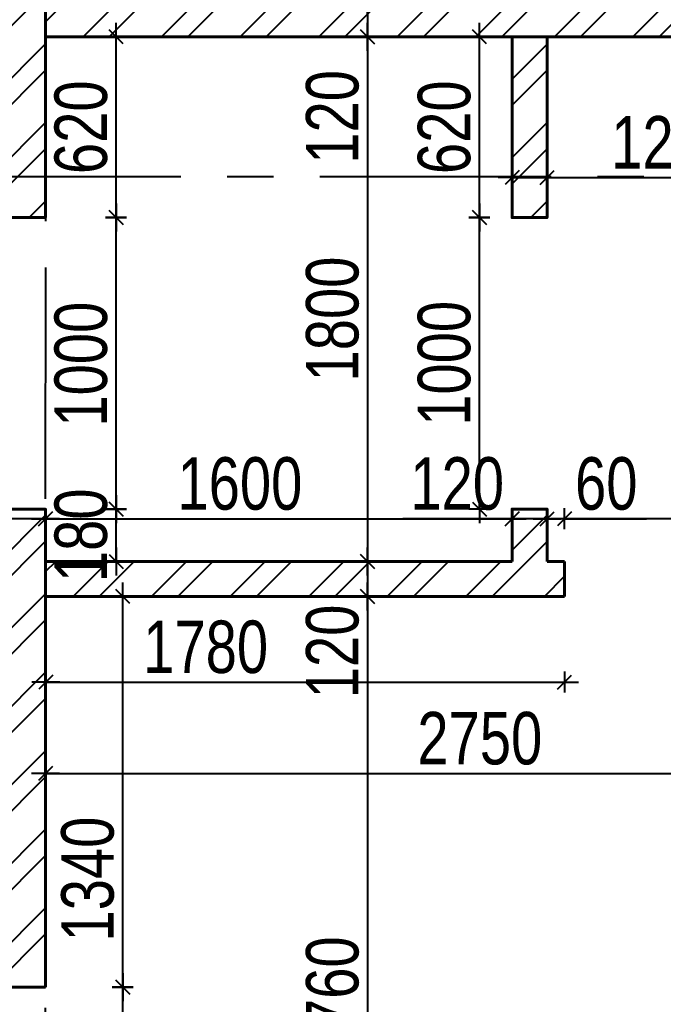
# Model space of a CAD drawing. Extents: x -12289450 to -10763036, y -7834513 to -6150123.
# Drawn here: x -11104015 to -11101807, y -7680473 to -7677095 of the extents above; entities that cross this region are included whole.
import ezdxf

# ---------------------------------------------------------------- set-up
doc = ezdxf.new("R2010")
doc.units = 0
doc.header["$LTSCALE"] = 25
doc.header["$PDMODE"] = 35
doc.linetypes.add('CENTER', pattern=[50.8, 31.75, -6.35, 6.35, -6.35])
doc.layers.get('DefPoints').update_dxf_attribs({"color": 10, "lineweight": 30})
for name, color, linetype in [('005-РАЗМЕРЫ', 252, 'Continuous'), ('008-ШТРИХОВКА', 252, 'Continuous'), ('014-ОСИ', 251, 'CENTER')]:
    doc.layers.add(name, color=color, linetype=linetype)
doc.layers.add('СТЕНЫ', color=5, linetype='Continuous', lineweight=40)
doc.styles.add('TXT0', font='txt', dxfattribs={"width": 0.8})
doc.dimstyles.new('Копия(2) 3 РАЗМЕРЫ 3', dxfattribs={"dimscale": 30, "dimtxt": 6, "dimasz": 0.08, "dimexe": 0, "dimexo": 0, "dimgap": 1, "dimtad": 1, "dimdec": 0, "dimzin": 0, "dimdsep": 46, "dimtxsty": 'TXT0', "dimblk1": 'A8MITTA', "dimblk2": 'A8MITTA', "dimsah": 1, "dimcen": 0.3, "dimse1": 1, "dimse2": 1, "dimadec": 0, "dimazin": 0, "dimtp": 6, "dimtm": 6, "dimtfac": 1, "dimtdec": 0, "dimtofl": 0, "dimtmove": 0, "dimatfit": 3, "dimldrblk": 'A8MITTA', "dimfxl": 0, "dimtolj": 1, "dimtzin": 0, "dimarcsym": 0})

# ---------------------------------------------------------------- blocks, each defined once
blk = doc.blocks.new('A8MITTA', base_point=(3180, 3140))
for p, q in [((3180, 3155), (3180, 3125)), ((3160, 3140), (3200, 3140)), ((3170, 3130), (3190, 3150))]:
    blk.add_line(p, q)
blk = doc.blocks.new('*D420')
at = {"layer": '005-РАЗМЕРЫ', "color": 0, "lineweight": -2, "ltscale": 1.2, "transparency": 16777216}
for p, q in [((-11102821.7, -7677036), (-11102821.7, -7677151.2)), ((-11102821.7, -7677153.6), (-11102821.7, -7677614.1))]:
    blk.add_line(p, q, dxfattribs=at)
at = {"layer": 'DefPoints', "color": 0, "ltscale": 1.2, "transparency": 16777216}
for p in [(-11102821.7, -7677033.6), (-11102500.1, -7677033.6), (-11102500.1, -7677153.6)]:
    blk.add_point(p, dxfattribs=at)
at = {"layer": '005-РАЗМЕРЫ', "color": 0, "lineweight": -2, "ltscale": 1.2, "transparency": 16777216, "xscale": 2.4, "yscale": 2.4, "zscale": 2.4}
for p, rotation in [((-11102821.7, -7677033.6), 90), ((-11102821.7, -7677153.6), 270)]:
    blk.add_blockref('A8MITTA', p, dxfattribs=dict(at, rotation=rotation))
at = {"layer": '005-РАЗМЕРЫ', "color": 0, "ltscale": 1.2, "transparency": 16777216, "insert": (-11102941.7, -7677428.1), "char_height": 180, "attachment_point": 5, "rotation": 90, "style": 'TXT0'}
blk.add_mtext('\\A1;120', dxfattribs=at)
blk = doc.blocks.new('*D443')
at = {"layer": '005-РАЗМЕРЫ', "color": 0, "lineweight": -2, "ltscale": 1.2, "transparency": 16777216}
blk.add_line((-11102821.7, -7677156), (-11102821.7, -7678951.2), dxfattribs=at)
at = {"layer": 'DefPoints', "color": 0, "ltscale": 1.2, "transparency": 16777216}
for p in [(-11102445.3, -7677153.6), (-11102821.7, -7678953.6), (-11102821.7, -7678953.6)]:
    blk.add_point(p, dxfattribs=at)
at = {"layer": '005-РАЗМЕРЫ', "color": 0, "lineweight": -2, "ltscale": 1.2, "transparency": 16777216, "xscale": 2.4, "yscale": 2.4, "zscale": 2.4}
for p, rotation in [((-11102821.7, -7677153.6), 90), ((-11102821.7, -7678953.6), 270)]:
    blk.add_blockref('A8MITTA', p, dxfattribs=dict(at, rotation=rotation))
at = {"layer": '005-РАЗМЕРЫ', "color": 0, "ltscale": 1.2, "transparency": 16777216, "insert": (-11102941.7, -7678121.6), "char_height": 180, "attachment_point": 5, "rotation": 90, "style": 'TXT0'}
blk.add_mtext('\\A1;1800', dxfattribs=at)
blk = doc.blocks.new('*D444')
at = {"layer": '005-РАЗМЕРЫ', "color": 0, "lineweight": -2, "ltscale": 1.2, "transparency": 16777216}
for p, q in [((-11102821.7, -7678956), (-11102821.7, -7679071.2)), ((-11102821.7, -7679073.6), (-11102821.7, -7679448))]:
    blk.add_line(p, q, dxfattribs=at)
at = {"layer": 'DefPoints', "color": 0, "ltscale": 1.2, "transparency": 16777216}
for p in [(-11102821.7, -7678953.6), (-11102861, -7679073.6), (-11102821.7, -7679073.6)]:
    blk.add_point(p, dxfattribs=at)
at = {"layer": '005-РАЗМЕРЫ', "color": 0, "lineweight": -2, "ltscale": 1.2, "transparency": 16777216, "xscale": 2.4, "yscale": 2.4, "zscale": 2.4}
for p, rotation in [((-11102821.7, -7678953.6), 90), ((-11102821.7, -7679073.6), 270)]:
    blk.add_blockref('A8MITTA', p, dxfattribs=dict(at, rotation=rotation))
at = {"layer": '005-РАЗМЕРЫ', "color": 0, "ltscale": 1.2, "transparency": 16777216, "insert": (-11102941.7, -7679262), "char_height": 180, "attachment_point": 5, "rotation": 90, "style": 'TXT0'}
blk.add_mtext('\\A1;120', dxfattribs=at)
blk = doc.blocks.new('*D421')
at = {"layer": '005-РАЗМЕРЫ', "color": 0, "lineweight": -2, "ltscale": 1.2, "transparency": 16777216}
blk.add_line((-11102821.7, -7679076), (-11102821.7, -7681831.2), dxfattribs=at)
at = {"layer": 'DefPoints', "color": 0, "ltscale": 1.2, "transparency": 16777216}
for p in [(-11102821.7, -7679073.6), (-11102821.7, -7681833.6), (-11102727.6, -7681833.6)]:
    blk.add_point(p, dxfattribs=at)
at = {"layer": '005-РАЗМЕРЫ', "color": 0, "lineweight": -2, "ltscale": 1.2, "transparency": 16777216, "xscale": 2.4, "yscale": 2.4, "zscale": 2.4}
for p, rotation in [((-11102821.7, -7679073.6), 90), ((-11102821.7, -7681833.6), 270)]:
    blk.add_blockref('A8MITTA', p, dxfattribs=dict(at, rotation=rotation))
at = {"layer": '005-РАЗМЕРЫ', "color": 0, "ltscale": 1.2, "transparency": 16777216, "insert": (-11102941.7, -7680453.6), "char_height": 180, "attachment_point": 5, "rotation": 90, "style": 'TXT0'}
blk.add_mtext('\\A1;2760', dxfattribs=at)
blk = doc.blocks.new('*D423')
at = {"layer": '005-РАЗМЕРЫ', "color": 0, "lineweight": -2, "ltscale": 1.2, "transparency": 16777216}
blk.add_line((-11103923.5, -7678806.9), (-11102328.3, -7678806.9), dxfattribs=at)
at = {"layer": 'DefPoints', "color": 0, "ltscale": 1.2, "transparency": 16777216}
for p in [(-11102325.9, -7678806.9), (-11103925.9, -7678932.4), (-11102325.9, -7678932.4)]:
    blk.add_point(p, dxfattribs=at)
at = {"layer": '005-РАЗМЕРЫ', "color": 0, "lineweight": -2, "ltscale": 1.2, "transparency": 16777216, "xscale": 2.4, "yscale": 2.4, "zscale": 2.4, "rotation": 180}
blk.add_blockref('A8MITTA', (-11103925.9, -7678806.9), dxfattribs=at)
at = {"layer": '005-РАЗМЕРЫ', "color": 0, "lineweight": -2, "ltscale": 1.2, "transparency": 16777216, "xscale": 2.4, "yscale": 2.4, "zscale": 2.4}
blk.add_blockref('A8MITTA', (-11102325.9, -7678806.9), dxfattribs=at)
at = {"layer": '005-РАЗМЕРЫ', "color": 0, "ltscale": 1.2, "transparency": 16777216, "insert": (-11103259.6, -7678686.9), "char_height": 180, "attachment_point": 5, "style": 'TXT0'}
blk.add_mtext('\\A1;1600', dxfattribs=at)
blk = doc.blocks.new('*D424')
at = {"layer": '005-РАЗМЕРЫ', "color": 0, "lineweight": -2, "ltscale": 1.2, "transparency": 16777216}
for p, q in [((-11102325.9, -7678806.9), (-11102700.3, -7678806.9)), ((-11102208.3, -7678806.9), (-11102323.5, -7678806.9))]:
    blk.add_line(p, q, dxfattribs=at)
at = {"layer": 'DefPoints', "color": 0, "ltscale": 1.2, "transparency": 16777216}
for p in [(-11102205.9, -7678806.9), (-11102205.9, -7678806.9), (-11102325.9, -7678932.4)]:
    blk.add_point(p, dxfattribs=at)
at = {"layer": '005-РАЗМЕРЫ', "color": 0, "lineweight": -2, "ltscale": 1.2, "transparency": 16777216, "xscale": 2.4, "yscale": 2.4, "zscale": 2.4, "rotation": 180}
blk.add_blockref('A8MITTA', (-11102325.9, -7678806.9), dxfattribs=at)
at = {"layer": '005-РАЗМЕРЫ', "color": 0, "lineweight": -2, "ltscale": 1.2, "transparency": 16777216, "xscale": 2.4, "yscale": 2.4, "zscale": 2.4}
blk.add_blockref('A8MITTA', (-11102205.9, -7678806.9), dxfattribs=at)
at = {"layer": '005-РАЗМЕРЫ', "color": 0, "ltscale": 1.2, "transparency": 16777216, "insert": (-11102514.3, -7678686.9), "char_height": 180, "attachment_point": 5, "style": 'TXT0'}
blk.add_mtext('\\A1;120', dxfattribs=at)
blk = doc.blocks.new('*D425')
at = {"layer": '005-РАЗМЕРЫ', "color": 0, "lineweight": -2, "ltscale": 1.2, "transparency": 16777216}
for p, q in [((-11104375.9, -7678806.9), (-11104798.3, -7678806.9)), ((-11103928.3, -7678806.9), (-11104373.5, -7678806.9))]:
    blk.add_line(p, q, dxfattribs=at)
at = {"layer": 'DefPoints', "color": 0, "ltscale": 1.2, "transparency": 16777216}
for p in [(-11104375.9, -7678806.9), (-11104375.9, -7678975.6), (-11103925.9, -7678975.6)]:
    blk.add_point(p, dxfattribs=at)
at = {"layer": '005-РАЗМЕРЫ', "color": 0, "lineweight": -2, "ltscale": 1.2, "transparency": 16777216, "xscale": 2.4, "yscale": 2.4, "zscale": 2.4, "rotation": 180}
blk.add_blockref('A8MITTA', (-11104375.9, -7678806.9), dxfattribs=at)
at = {"layer": '005-РАЗМЕРЫ', "color": 0, "lineweight": -2, "ltscale": 1.2, "transparency": 16777216, "xscale": 2.4, "yscale": 2.4, "zscale": 2.4}
blk.add_blockref('A8MITTA', (-11103925.9, -7678806.9), dxfattribs=at)
at = {"layer": '005-РАЗМЕРЫ', "color": 0, "ltscale": 1.2, "transparency": 16777216, "insert": (-11104588.3, -7678686.9), "char_height": 180, "attachment_point": 5, "style": 'TXT0'}
blk.add_mtext('\\A1;450', dxfattribs=at)
blk = doc.blocks.new('*D446')
at = {"layer": '005-РАЗМЕРЫ', "color": 0, "lineweight": -2, "ltscale": 1.2, "transparency": 16777216}
blk.add_line((-11103923.5, -7679680.8), (-11101178.3, -7679680.8), dxfattribs=at)
at = {"layer": 'DefPoints', "color": 0, "ltscale": 1.2, "transparency": 16777216}
for p in [(-11103925.9, -7679455), (-11101175.9, -7679455), (-11101175.9, -7679680.8)]:
    blk.add_point(p, dxfattribs=at)
at = {"layer": '005-РАЗМЕРЫ', "color": 0, "lineweight": -2, "ltscale": 1.2, "transparency": 16777216, "xscale": 2.4, "yscale": 2.4, "zscale": 2.4, "rotation": 180}
blk.add_blockref('A8MITTA', (-11103925.9, -7679680.8), dxfattribs=at)
at = {"layer": '005-РАЗМЕРЫ', "color": 0, "lineweight": -2, "ltscale": 1.2, "transparency": 16777216, "xscale": 2.4, "yscale": 2.4, "zscale": 2.4}
blk.add_blockref('A8MITTA', (-11101175.9, -7679680.8), dxfattribs=at)
at = {"layer": '005-РАЗМЕРЫ', "color": 0, "ltscale": 1.2, "transparency": 16777216, "insert": (-11102436.8, -7679560.8), "char_height": 180, "attachment_point": 5, "style": 'TXT0'}
blk.add_mtext('\\A1;2750', dxfattribs=at)
blk = doc.blocks.new('*D456')
at = {"layer": '005-РАЗМЕРЫ', "color": 0, "lineweight": -2, "ltscale": 1.2, "transparency": 16777216}
for p, q in [((-11102323.5, -7677636.5), (-11102208.3, -7677636.5)), ((-11102205.9, -7677636.5), (-11101639.5, -7677636.5))]:
    blk.add_line(p, q, dxfattribs=at)
at = {"layer": 'DefPoints', "color": 0, "ltscale": 1.2, "transparency": 16777216}
for p in [(-11102325.9, -7677555.8), (-11102205.9, -7677555.8), (-11102205.9, -7677636.5)]:
    blk.add_point(p, dxfattribs=at)
at = {"layer": '005-РАЗМЕРЫ', "color": 0, "lineweight": -2, "ltscale": 1.2, "transparency": 16777216, "xscale": 2.4, "yscale": 2.4, "zscale": 2.4, "rotation": 180}
blk.add_blockref('A8MITTA', (-11102325.9, -7677636.5), dxfattribs=at)
at = {"layer": '005-РАЗМЕРЫ', "color": 0, "lineweight": -2, "ltscale": 1.2, "transparency": 16777216, "xscale": 2.4, "yscale": 2.4, "zscale": 2.4}
blk.add_blockref('A8MITTA', (-11102205.9, -7677636.5), dxfattribs=at)
at = {"layer": '005-РАЗМЕРЫ', "color": 0, "ltscale": 1.2, "transparency": 16777216, "insert": (-11101825.5, -7677516.5), "char_height": 180, "attachment_point": 5, "style": 'TXT0'}
blk.add_mtext('\\A1;120', dxfattribs=at)
blk = doc.blocks.new('*D453')
at = {"layer": '005-РАЗМЕРЫ', "color": 0, "lineweight": -2, "ltscale": 1.2, "transparency": 16777216}
blk.add_line((-11101248.3, -7678806.9), (-11102143.5, -7678806.9), dxfattribs=at)
at = {"layer": 'DefPoints', "color": 0, "ltscale": 1.2, "transparency": 16777216}
for p in [(-11102145.9, -7678806.9), (-11102145.9, -7678953.6), (-11101245.9, -7678953.6)]:
    blk.add_point(p, dxfattribs=at)
at = {"layer": '005-РАЗМЕРЫ', "color": 0, "lineweight": -2, "ltscale": 1.2, "transparency": 16777216, "xscale": 2.4, "yscale": 2.4, "zscale": 2.4, "rotation": 180}
blk.add_blockref('A8MITTA', (-11102145.9, -7678806.9), dxfattribs=at)
at = {"layer": '005-РАЗМЕРЫ', "color": 0, "lineweight": -2, "ltscale": 1.2, "transparency": 16777216, "xscale": 2.4, "yscale": 2.4, "zscale": 2.4}
blk.add_blockref('A8MITTA', (-11101245.9, -7678806.9), dxfattribs=at)
at = {"layer": '005-РАЗМЕРЫ', "color": 0, "ltscale": 1.2, "transparency": 16777216, "insert": (-11101537.5, -7678686.9), "char_height": 180, "attachment_point": 5, "style": 'TXT0'}
blk.add_mtext('\\A1;900', dxfattribs=at)
blk = doc.blocks.new('*D454')
at = {"layer": '005-РАЗМЕРЫ', "color": 0, "lineweight": -2, "ltscale": 1.2, "transparency": 16777216}
for p, q in [((-11102208.3, -7678806.9), (-11102210.7, -7678806.9)), ((-11102143.5, -7678806.9), (-11101865.1, -7678806.9))]:
    blk.add_line(p, q, dxfattribs=at)
at = {"layer": 'DefPoints', "color": 0, "ltscale": 1.2, "transparency": 16777216}
for p in [(-11102205.9, -7678806.9), (-11102205.9, -7679225.8), (-11102145.9, -7679225.8)]:
    blk.add_point(p, dxfattribs=at)
at = {"layer": '005-РАЗМЕРЫ', "color": 0, "lineweight": -2, "ltscale": 1.2, "transparency": 16777216, "xscale": 2.4, "yscale": 2.4, "zscale": 2.4}
blk.add_blockref('A8MITTA', (-11102205.9, -7678806.9), dxfattribs=at)
at = {"layer": '005-РАЗМЕРЫ', "color": 0, "lineweight": -2, "ltscale": 1.2, "transparency": 16777216, "xscale": 2.4, "yscale": 2.4, "zscale": 2.4, "rotation": 180}
blk.add_blockref('A8MITTA', (-11102145.9, -7678806.9), dxfattribs=at)
at = {"layer": '005-РАЗМЕРЫ', "color": 0, "ltscale": 1.2, "transparency": 16777216, "insert": (-11102003.1, -7678686.9), "char_height": 180, "attachment_point": 5, "style": 'TXT0'}
blk.add_mtext('\\A1;60', dxfattribs=at)
blk = doc.blocks.new('*D474')
at = {"layer": '005-РАЗМЕРЫ', "color": 0, "lineweight": -2, "ltscale": 1.2, "transparency": 16777216}
blk.add_line((-11103684.2, -7678951.2), (-11103684.2, -7678776), dxfattribs=at)
at = {"layer": 'DefPoints', "color": 0, "ltscale": 1.2, "transparency": 16777216}
for p in [(-11103925.9, -7678773.6), (-11103684.2, -7678773.6), (-11103925.9, -7678953.6)]:
    blk.add_point(p, dxfattribs=at)
at = {"layer": '005-РАЗМЕРЫ', "color": 0, "lineweight": -2, "ltscale": 1.2, "transparency": 16777216, "xscale": 2.4, "yscale": 2.4, "zscale": 2.4}
for p, rotation in [((-11103684.2, -7678773.6), 90), ((-11103684.2, -7678953.6), 270)]:
    blk.add_blockref('A8MITTA', p, dxfattribs=dict(at, rotation=rotation))
at = {"layer": '005-РАЗМЕРЫ', "color": 0, "ltscale": 1.2, "transparency": 16777216, "insert": (-11103804.2, -7678863.6), "char_height": 180, "attachment_point": 5, "rotation": 90, "style": 'TXT0'}
blk.add_mtext('\\A1;180', dxfattribs=at)
blk = doc.blocks.new('*D475')
at = {"layer": '005-РАЗМЕРЫ', "color": 0, "lineweight": -2, "ltscale": 1.2, "transparency": 16777216}
blk.add_line((-11103684.2, -7678771.2), (-11103684.2, -7677776), dxfattribs=at)
at = {"layer": 'DefPoints', "color": 0, "ltscale": 1.2, "transparency": 16777216}
for p in [(-11103925.9, -7677773.6), (-11103684.2, -7677773.6), (-11103925.9, -7678773.6)]:
    blk.add_point(p, dxfattribs=at)
at = {"layer": '005-РАЗМЕРЫ', "color": 0, "lineweight": -2, "ltscale": 1.2, "transparency": 16777216, "xscale": 2.4, "yscale": 2.4, "zscale": 2.4}
for p, rotation in [((-11103684.2, -7677773.6), 90), ((-11103684.2, -7678773.6), 270)]:
    blk.add_blockref('A8MITTA', p, dxfattribs=dict(at, rotation=rotation))
at = {"layer": '005-РАЗМЕРЫ', "color": 0, "ltscale": 1.2, "transparency": 16777216, "insert": (-11103804.2, -7678276.5), "char_height": 180, "attachment_point": 5, "rotation": 90, "style": 'TXT0'}
blk.add_mtext('\\A1;1000', dxfattribs=at)
blk = doc.blocks.new('*D476')
at = {"layer": '005-РАЗМЕРЫ', "color": 0, "lineweight": -2, "ltscale": 1.2, "transparency": 16777216}
blk.add_line((-11103684.2, -7677771.2), (-11103684.2, -7677156), dxfattribs=at)
at = {"layer": 'DefPoints', "color": 0, "ltscale": 1.2, "transparency": 16777216}
for p in [(-11103925.6, -7677153.6), (-11103684.2, -7677153.6), (-11103925.9, -7677773.6)]:
    blk.add_point(p, dxfattribs=at)
at = {"layer": '005-РАЗМЕРЫ', "color": 0, "lineweight": -2, "ltscale": 1.2, "transparency": 16777216, "xscale": 2.4, "yscale": 2.4, "zscale": 2.4}
for p, rotation in [((-11103684.2, -7677153.6), 90), ((-11103684.2, -7677773.6), 270)]:
    blk.add_blockref('A8MITTA', p, dxfattribs=dict(at, rotation=rotation))
at = {"layer": '005-РАЗМЕРЫ', "color": 0, "ltscale": 1.2, "transparency": 16777216, "insert": (-11103804.2, -7677463.6), "char_height": 180, "attachment_point": 5, "rotation": 90, "style": 'TXT0'}
blk.add_mtext('\\A1;620', dxfattribs=at)
blk = doc.blocks.new('*D479')
at = {"layer": '005-РАЗМЕРЫ', "color": 0, "lineweight": -2, "ltscale": 1.2, "transparency": 16777216}
blk.add_line((-11103661.2, -7681411.2), (-11103661.2, -7680416), dxfattribs=at)
at = {"layer": 'DefPoints', "color": 0, "ltscale": 1.2, "transparency": 16777216}
for p in [(-11103925.8, -7680413.6), (-11103661.2, -7680413.6), (-11103925.8, -7681413.6)]:
    blk.add_point(p, dxfattribs=at)
at = {"layer": '005-РАЗМЕРЫ', "color": 0, "lineweight": -2, "ltscale": 1.2, "transparency": 16777216, "xscale": 2.4, "yscale": 2.4, "zscale": 2.4}
for p, rotation in [((-11103661.2, -7680413.6), 90), ((-11103661.2, -7681413.6), 270)]:
    blk.add_blockref('A8MITTA', p, dxfattribs=dict(at, rotation=rotation))
at = {"layer": '005-РАЗМЕРЫ', "color": 0, "ltscale": 1.2, "transparency": 16777216, "insert": (-11103781.2, -7680913.6), "char_height": 180, "attachment_point": 5, "rotation": 90, "style": 'TXT0'}
blk.add_mtext('\\A1;1000', dxfattribs=at)
blk = doc.blocks.new('*D480')
at = {"layer": '005-РАЗМЕРЫ', "color": 0, "lineweight": -2, "ltscale": 1.2, "transparency": 16777216}
blk.add_line((-11103661.2, -7680411.2), (-11103661.2, -7679076), dxfattribs=at)
at = {"layer": 'DefPoints', "color": 0, "ltscale": 1.2, "transparency": 16777216}
for p in [(-11103925.9, -7679073.6), (-11103661.2, -7679073.6), (-11103925.8, -7680413.6)]:
    blk.add_point(p, dxfattribs=at)
at = {"layer": '005-РАЗМЕРЫ', "color": 0, "lineweight": -2, "ltscale": 1.2, "transparency": 16777216, "xscale": 2.4, "yscale": 2.4, "zscale": 2.4}
for p, rotation in [((-11103661.2, -7679073.6), 90), ((-11103661.2, -7680413.6), 270)]:
    blk.add_blockref('A8MITTA', p, dxfattribs=dict(at, rotation=rotation))
at = {"layer": '005-РАЗМЕРЫ', "color": 0, "ltscale": 1.2, "transparency": 16777216, "insert": (-11103781.2, -7680043), "char_height": 180, "attachment_point": 5, "rotation": 90, "style": 'TXT0'}
blk.add_mtext('\\A1;1340', dxfattribs=at)
blk = doc.blocks.new('*D494')
at = {"layer": '005-РАЗМЕРЫ', "color": 0, "lineweight": -2, "ltscale": 1.2, "transparency": 16777216}
blk.add_line((-11102438.3, -7677771.2), (-11102438.3, -7677156), dxfattribs=at)
at = {"layer": 'DefPoints', "color": 0, "ltscale": 1.2, "transparency": 16777216}
for p in [(-11102438.3, -7677153.6), (-11102325.9, -7677153.6), (-11102325.9, -7677773.6)]:
    blk.add_point(p, dxfattribs=at)
at = {"layer": '005-РАЗМЕРЫ', "color": 0, "lineweight": -2, "ltscale": 1.2, "transparency": 16777216, "xscale": 2.4, "yscale": 2.4, "zscale": 2.4}
for p, rotation in [((-11102438.3, -7677153.6), 90), ((-11102438.3, -7677773.6), 270)]:
    blk.add_blockref('A8MITTA', p, dxfattribs=dict(at, rotation=rotation))
at = {"layer": '005-РАЗМЕРЫ', "color": 0, "ltscale": 1.2, "transparency": 16777216, "insert": (-11102558.3, -7677463.6), "char_height": 180, "attachment_point": 5, "rotation": 90, "style": 'TXT0'}
blk.add_mtext('\\A1;620', dxfattribs=at)
blk = doc.blocks.new('*D495')
at = {"layer": '005-РАЗМЕРЫ', "color": 0, "lineweight": -2, "ltscale": 1.2, "transparency": 16777216}
blk.add_line((-11102438.3, -7678771.2), (-11102438.3, -7677776), dxfattribs=at)
at = {"layer": 'DefPoints', "color": 0, "ltscale": 1.2, "transparency": 16777216}
for p in [(-11102438.3, -7677773.6), (-11102244.6, -7677773.6), (-11102244.6, -7678773.6)]:
    blk.add_point(p, dxfattribs=at)
at = {"layer": '005-РАЗМЕРЫ', "color": 0, "lineweight": -2, "ltscale": 1.2, "transparency": 16777216, "xscale": 2.4, "yscale": 2.4, "zscale": 2.4}
for p, rotation in [((-11102438.3, -7677773.6), 90), ((-11102438.3, -7678773.6), 270)]:
    blk.add_blockref('A8MITTA', p, dxfattribs=dict(at, rotation=rotation))
at = {"layer": '005-РАЗМЕРЫ', "color": 0, "ltscale": 1.2, "transparency": 16777216, "insert": (-11102558.3, -7678273.6), "char_height": 180, "attachment_point": 5, "rotation": 90, "style": 'TXT0'}
blk.add_mtext('\\A1;1000', dxfattribs=at)
blk = doc.blocks.new('*D496')
at = {"layer": '005-РАЗМЕРЫ', "color": 0, "lineweight": -2, "ltscale": 1.2, "transparency": 16777216}
blk.add_line((-11103923.3, -7679367.3), (-11102148.3, -7679367.3), dxfattribs=at)
at = {"layer": 'DefPoints', "color": 0, "ltscale": 1.2, "transparency": 16777216}
for p in [(-11102145.9, -7678851.9), (-11103925.7, -7679092.1), (-11102145.9, -7679367.3)]:
    blk.add_point(p, dxfattribs=at)
at = {"layer": '005-РАЗМЕРЫ', "color": 0, "lineweight": -2, "ltscale": 1.2, "transparency": 16777216, "xscale": 2.4, "yscale": 2.4, "zscale": 2.4, "rotation": 180}
blk.add_blockref('A8MITTA', (-11103925.7, -7679367.3), dxfattribs=at)
at = {"layer": '005-РАЗМЕРЫ', "color": 0, "lineweight": -2, "ltscale": 1.2, "transparency": 16777216, "xscale": 2.4, "yscale": 2.4, "zscale": 2.4}
blk.add_blockref('A8MITTA', (-11102145.9, -7679367.3), dxfattribs=at)
at = {"layer": '005-РАЗМЕРЫ', "color": 0, "ltscale": 1.2, "transparency": 16777216, "insert": (-11103377, -7679247.3), "char_height": 180, "attachment_point": 5, "style": 'TXT0'}
blk.add_mtext('\\A1;1780', dxfattribs=at)

msp = doc.modelspace()

# ---------------------------------------------------------------- hatches: boundary and pattern name
at = {"layer": '008-ШТРИХОВКА', "ltscale": 3}
h = msp.add_hatch(dxfattribs=at)
h.set_pattern_fill('ANSI32', color=256, scale=20)
h.set_pattern_definition([(45, (-11141080.6, -7438998.03), (-134.70384, 134.70384), []), (45, (-11140990.79, -7438998.03), (-134.70384, 134.70384), [])])
h.paths.add_polyline_path([(-11105425.9, -7674553.6), (-11105805.9, -7674553.6), (-11105805.9, -7674933.6), (-11105425.9, -7674933.6)])
h.paths.add_polyline_path([(-11105425.9, -7674933.6), (-11105805.9, -7674933.6), (-11105805.9, -7675483.6), (-11105425.5, -7675483.6), (-11105425.9, -7675333.6)])
h.paths.add_polyline_path([(-11105425.9, -7676633.6), (-11105425.9, -7676483.6), (-11105805.5, -7676483.6), (-11105805.9, -7677033.6), (-11105425.9, -7677033.6)])
h.paths.add_polyline_path([(-11105425.9, -7677033.6), (-11105805.9, -7677033.6), (-11105805.9, -7677413.6), (-11105425.9, -7677413.6)])
h.paths.add_polyline_path([(-11103925.9, -7677033.6), (-11104075.9, -7677033.6), (-11104375.9, -7677033.6), (-11105425.9, -7677033.6), (-11105425.9, -7677413.6), (-11104305.9, -7677413.6), (-11104305.9, -7677633.6), (-11103925.9, -7677633.6)])
h.paths.add_polyline_path([(-11103925.9, -7677633.6), (-11104305.9, -7677633.6), (-11104305.9, -7677773.6), (-11103925.9, -7677773.6)])
h.paths.add_polyline_path([(-11103925.9, -7678773.6), (-11104305.9, -7678773.6), (-11104305.9, -7680413.6), (-11103925.9, -7680413.6)])
h.paths.add_polyline_path([(-11103925.9, -7681413.6), (-11104305.9, -7681413.6), (-11104305.9, -7681833.6), (-11103925.9, -7681833.6)])
h.paths.add_polyline_path([(-11103925.9, -7681833.6), (-11104305.9, -7681833.6), (-11104305.9, -7682213.6), (-11103925.9, -7682213.6)])
h.paths.add_polyline_path([(-11103225.9, -7681833.6), (-11103925.9, -7681833.6), (-11103925.9, -7682213.6), (-11103225.9, -7682213.6), (-11103225.9, -7682163.6)])
h.paths.add_polyline_path([(-11099652.1, -7682213.6), (-11099652.1, -7681833.6), (-11102225.9, -7681833.6), (-11102225.9, -7682213.6)])
h.paths.add_polyline_path([(-11103925.9, -7674323.9), (-11104305.9, -7674323.9), (-11104305.9, -7674553.6), (-11105425.9, -7674553.6), (-11105425.9, -7674933.6), (-11103925.9, -7674933.6)])
h = msp.add_hatch(dxfattribs=at)
h.set_pattern_fill('ANSI32', color=256, scale=20)
h.set_pattern_definition([(45, (-11103925.9, -7681053.62), (-134.704, 134.704), []), (45, (-11103836.1, -7681053.62), (-134.704, 134.704), [])])
h.paths.add_polyline_path([(-11102145.9, -7678953.6), (-11102205.9, -7678953.6), (-11102205.9, -7678773.6), (-11102325.9, -7678773.6), (-11102325.9, -7678953.6), (-11103925.9, -7678953.6), (-11103925.9, -7679073.6), (-11102145.9, -7679073.6)])
h.paths.add_polyline_path([(-11102205.9, -7677633.6), (-11102325.9, -7677633.6), (-11102325.9, -7677773.6), (-11102205.9, -7677773.6)])
h.paths.add_polyline_path([(-11102205.9, -7677153.6), (-11102325.9, -7677153.6), (-11102325.9, -7677633.6), (-11102205.9, -7677633.6)])
h.paths.add_polyline_path([(-11101675.9, -7677033.6), (-11103925.9, -7677033.6), (-11103925.9, -7677153.6), (-11101675.9, -7677153.6)])
h.paths.add_polyline_path([(-11101675.9, -7676933.6), (-11101775.9, -7676933.6), (-11101775.9, -7677033.6), (-11101675.9, -7677033.6)])
h.paths.add_polyline_path([(-11100705.9, -7678953.6), (-11101245.9, -7678953.6), (-11101245.9, -7679073.6), (-11101175.9, -7679073.6), (-11101175.9, -7680013.6), (-11101055.9, -7680013.6), (-11101055.9, -7679073.6), (-11100705.9, -7679073.6)])
h.paths.add_polyline_path([(-11101675.9, -7676033.6), (-11103775.9, -7676033.6), (-11103718.8, -7676133.6), (-11101775.9, -7676133.6), (-11101675.9, -7676133.6)])
h.paths.add_polyline_path([(-11100215.9, -7674813.6), (-11103925.9, -7674813.6), (-11103925.9, -7674933.6), (-11103775.9, -7674933.6), (-11103475.9, -7674933.6), (-11103175.9, -7674933.6), (-11102875.9, -7674933.6), (-11102575.9, -7674933.6), (-11102275.9, -7674933.6), (-11101975.9, -7674933.6), (-11101675.9, -7674933.6), (-11100215.9, -7674933.6)])
h.paths.add_polyline_path([(-11099652.1, -7679073.6), (-11099652.1, -7678953.6), (-11099905.9, -7678953.6), (-11099905.9, -7679073.6)])

# ---------------------------------------------------------------- linework, layer by layer
at = {"layer": '014-ОСИ'}
for points in [[(-11103925.9, -7682548.1), (-11103925.5, -7673749.5)], [(-11099652.1, -7677633.6), (-11107878.8, -7677633.6)]]:
    msp.add_lwpolyline(points, dxfattribs=at)
at = {"layer": 'СТЕНЫ', "ltscale": 3}
for p, q in [((-11103925.9, -7677153.6), (-11101675.9, -7677153.6)), ((-11103925.9, -7677773.6), (-11104375.9, -7677773.6)), ((-11103925.9, -7678773.6), (-11104375.9, -7678773.6)), ((-11103925.9, -7678953.6), (-11103925.9, -7678773.6)), ((-11103925.9, -7678953.6), (-11102325.9, -7678953.6)), ((-11102145.9, -7679073.6), (-11102145.9, -7678953.6)), ((-11103925.9, -7679073.6), (-11102145.9, -7679073.6)), ((-11104375.9, -7680413.6), (-11103925.9, -7680413.6))]:
    msp.add_line(p, q, dxfattribs=at)
for points in [[(-11103925.9, -7677033.6), (-11103925.9, -7677773.6)], [(-11102325.9, -7677153.6), (-11102325.9, -7677773.6), (-11102205.9, -7677773.6), (-11102205.9, -7677153.6)], [(-11102205.9, -7677153.6), (-11102205.9, -7677773.6)], [(-11103925.9, -7678773.6), (-11103925.9, -7680413.6)], [(-11102325.9, -7678953.6), (-11102325.9, -7678773.6), (-11102205.9, -7678773.6), (-11102205.9, -7678953.6)], [(-11102205.9, -7678953.6), (-11102145.9, -7678953.6)]]:
    msp.add_lwpolyline(points, dxfattribs=at)

# ---------------------------------------------------------------- dimensions: what is measured, and where the dimension line sits
at = {"layer": '005-РАЗМЕРЫ', "ltscale": 1.2}
for base, p1, p2, picture, middle in [((-11102821.7, -7677033.6), (-11102500.1, -7677153.6), (-11102500.1, -7677033.6), '*D420', (-11102821.7, -7677428.1)), ((-11103684.2, -7677153.6), (-11103925.9, -7677773.6), (-11103925.6, -7677153.6), '*D476', (-11103684.2, -7677463.6)), ((-11102821.7, -7678953.6), (-11102445.3, -7677153.6), (-11102821.7, -7678953.6), '*D443', (-11102821.7, -7678121.6)), ((-11102438.3, -7677153.6), (-11102325.9, -7677773.6), (-11102325.9, -7677153.6), '*D494', (-11102438.3, -7677463.6)), ((-11103684.2, -7677773.6), (-11103925.9, -7678773.6), (-11103925.9, -7677773.6), '*D475', (-11103684.2, -7678276.5)), ((-11102438.3, -7677773.6), (-11102244.6, -7678773.6), (-11102244.6, -7677773.6), '*D495', (-11102438.3, -7678273.6)), ((-11103684.2, -7678773.6), (-11103925.9, -7678953.6), (-11103925.9, -7678773.6), '*D474', (-11103684.2, -7678863.6)), ((-11103661.2, -7679073.6), (-11103925.8, -7680413.6), (-11103925.9, -7679073.6), '*D480', (-11103661.2, -7680043))]:
    dim = msp.add_linear_dim(base=base, p1=p1, p2=p2, angle=90, dimstyle='Копия(2) 3 РАЗМЕРЫ 3', dxfattribs=at)
    dim.commit()
    dim.dimension.update_dxf_attribs({"geometry": picture, "text_midpoint": middle, "dimtype": 160})
for base, p1, p2, picture, middle in [((-11102205.9, -7677636.5), (-11102325.9, -7677555.8), (-11102205.9, -7677555.8), '*D456', (-11101825.5, -7677636.5)), ((-11104375.9, -7678806.9), (-11103925.9, -7678975.6), (-11104375.9, -7678975.6), '*D425', (-11104588.3, -7678806.9)), ((-11102325.9, -7678806.9), (-11103925.9, -7678932.4), (-11102325.9, -7678932.4), '*D423', (-11103259.6, -7678806.9)), ((-11102205.9, -7678806.9), (-11102325.9, -7678932.4), (-11102205.9, -7678806.9), '*D424', (-11102514.3, -7678806.9)), ((-11102205.9, -7678806.9), (-11102145.9, -7679225.8), (-11102205.9, -7679225.8), '*D454', (-11102003.1, -7678806.9)), ((-11102145.9, -7678806.9), (-11101245.9, -7678953.6), (-11102145.9, -7678953.6), '*D453', (-11101537.5, -7678806.9)), ((-11102145.9, -7679367.3), (-11103925.7, -7679092.1), (-11102145.9, -7678851.9), '*D496', (-11103377, -7679367.3)), ((-11101175.9, -7679680.8), (-11103925.9, -7679455), (-11101175.9, -7679455), '*D446', (-11102436.8, -7679680.8))]:
    dim = msp.add_linear_dim(base=base, p1=p1, p2=p2, dimstyle='Копия(2) 3 РАЗМЕРЫ 3', dxfattribs=at)
    dim.commit()
    dim.dimension.update_dxf_attribs({"geometry": picture, "text_midpoint": middle, "dimtype": 160})
for base, p1, p2, picture, middle in [((-11102821.7, -7679073.6), (-11102821.7, -7678953.6), (-11102861, -7679073.6), '*D444', (-11102941.7, -7679262)), ((-11102821.7, -7681833.6), (-11102821.7, -7679073.6), (-11102727.6, -7681833.6), '*D421', (-11102941.7, -7680453.6)), ((-11103661.2, -7680413.6), (-11103925.8, -7681413.6), (-11103925.8, -7680413.6), '*D479', (-11103781.2, -7680913.6))]:
    dim = msp.add_linear_dim(base=base, p1=p1, p2=p2, angle=90, dimstyle='Копия(2) 3 РАЗМЕРЫ 3', dxfattribs=at)
    dim.commit()
    dim.dimension.update_dxf_attribs({"geometry": picture, "text_midpoint": middle})

doc.saveas('drawing.dxf')
